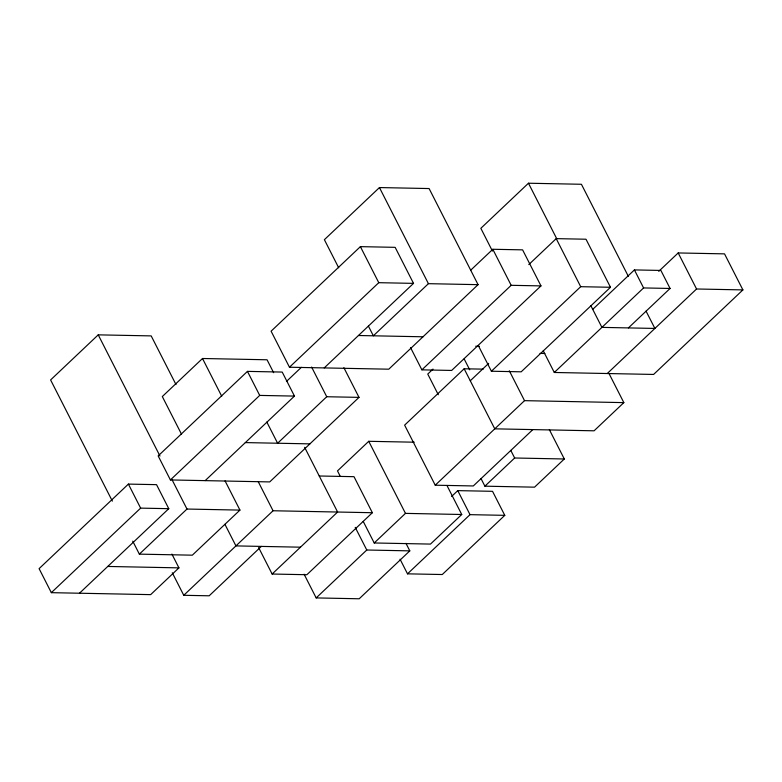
<?xml version="1.0" encoding="UTF-8"?>
<svg xmlns="http://www.w3.org/2000/svg" width="782" height="782" viewBox="0 0 782 782"><rect width="100%" height="100%" fill="white"/><g stroke="black" fill="none" stroke-linecap="round" stroke-linejoin="round"><path stroke-width="1.17" d="M175.999 384.588L151.19 335.898L98.229 334.852L50.605 379.944L112.344 501.115M324.227 367.911L413.522 283.377L395.154 247.337L360.394 246.643L271.1 331.187L289.467 367.227L388.771 369.192L478.066 284.658L429.103 188.55L379.446 187.563L324.383 239.693L338.684 267.767M273.641 372.711L267.053 359.779L202.499 358.498L162.314 396.542L181.541 434.274M79.481 593.225L168.775 508.681L156.537 484.654L128.395 484.097L39.1 568.641L51.338 592.668L150.652 594.633L178.931 567.869L171.913 554.086M205.158 480.637L294.462 396.093L282.214 372.066L247.454 371.382L158.16 455.916L170.408 479.943L269.712 481.917L359.006 397.373L343.885 367.696M51.338 592.668L140.633 508.124L168.775 508.681M170.408 479.943L259.702 395.409L294.462 396.093M289.467 367.227L378.762 282.683L413.522 283.377M286.447 381.45L301.353 367.335M628.376 276.408L581.427 184.278L528.466 183.223L480.842 228.315L492.435 251.081M132.745 541.154L139.362 554.135L186.986 509.043L239.947 510.099L225.06 480.881M478.066 284.658L428.419 283.671L373.346 335.801L368.4 326.084M359.006 397.373L326.729 396.738L277.62 443.228L266.818 422.036M470.705 270.191L492.807 249.272L522.601 249.859L540.968 285.899L451.673 370.443L421.879 369.847L410.54 347.589M239.947 510.099L192.323 555.181L139.362 554.135M528.798 264.58L556.207 238.637L586.001 239.224L610.488 287.277L521.193 371.821L491.399 371.225L478.34 345.605M172.284 572.766L183.76 595.298L273.055 510.754L372.359 512.718L354.002 476.678L319.242 475.994M421.879 369.847L511.174 285.313L540.968 285.899M433.013 369.084L427.754 374.06L438.291 394.744M414.245 442.201L368.742 441.302L337.492 470.891L340.229 476.267M261.344 546.403L209.175 595.796L183.76 595.298M483.188 369.143L464.156 368.772L404.626 425.134L435.232 485.202L473.305 485.954L532.835 429.592M470.275 380.785L488.662 363.376M258.617 547.527L272.126 574.027L337.609 512.034L304.648 447.343M491.399 371.225L580.694 286.691L610.488 287.277M372.359 512.718L306.876 574.721L272.126 574.027M592.736 309.369L634.407 269.917L660.888 270.445L670.076 288.46L628.405 327.912M658.737 271.364L678.189 252.948L724.533 253.867L742.9 289.907L653.605 374.441L554.291 372.476L543.246 350.795M304.09 574.203L316.172 597.917L366.778 550.01L409.807 550.87L405.966 543.324M363.249 521.447L374.216 542.972L405.467 513.383L461.742 514.497L446.942 485.446M435.232 485.202L524.527 400.658L623.841 402.622L609.149 373.796M554.291 372.476L643.586 287.932L670.076 288.46M451.615 496.462L457.773 490.627L492.533 491.321L504.781 515.348L442.27 574.526L407.51 573.841L400.061 559.208M409.807 550.87L359.202 598.777L316.172 597.917M481.008 478.564L484.889 486.179L514.654 457.998L564.311 458.985L549.335 429.592M607.262 373.522L696.557 288.988L742.9 289.907M461.742 514.497L430.491 544.086L374.216 542.972M407.51 573.841L470.021 514.654L504.781 515.348M564.311 458.985L534.546 487.166L484.889 486.179M623.841 402.622L594.076 430.804L494.762 428.839L464.156 368.772M358.449 335.507L423.003 336.788M475.691 346.24L479.327 346.309M540.01 353.396L544.859 353.493M245.343 442.592L309.897 443.873M300.474 547.185L235.929 545.904L224.942 524.341M107.76 566.451L178.931 567.869M678.189 252.948L696.557 288.988M634.407 269.917L643.586 287.932M646.049 311.099L654.886 328.44L601.915 327.384L590.869 305.713M528.466 183.223L556.628 238.51M556.207 238.637L580.694 286.691M492.807 249.272L511.174 285.313M509.297 370.756L524.527 400.658M379.446 187.563L428.419 283.671M464.176 358.938L469.728 369.827M510.773 450.383L514.654 457.998M360.394 246.643L378.762 282.683M457.773 490.627L470.021 514.654M368.742 441.302L405.467 513.383M311.607 367.051L326.729 396.738M355.233 527.371L366.778 550.01M247.454 371.382L259.702 395.409M202.499 358.498L221.726 396.23M258.216 481.644L273.055 510.754M98.229 334.852L159.968 456.033M172.099 479.835L186.986 509.043M128.395 484.097L140.633 508.124"/></g></svg>
